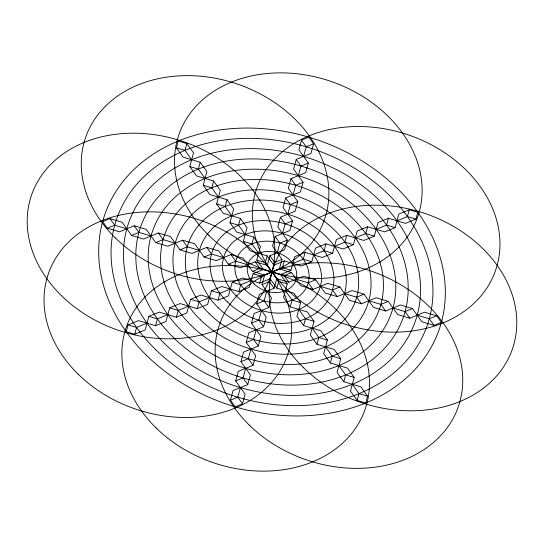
<?xml version="1.0" encoding="UTF-8"?>
<svg xmlns="http://www.w3.org/2000/svg" width="544" height="544" viewBox="0 0 544 544"><rect width="100%" height="100%" fill="white"/><g stroke="black" fill="none" stroke-linecap="round" stroke-linejoin="round"><path stroke-width="0.82" d="M128.037 324.911L126.174 331.718L134.728 334.261L145.146 329.997L148.866 316.377L159.283 312.113L176.392 317.2L186.81 312.936L190.536 299.316L200.947 295.052L218.056 300.138L228.473 295.875L232.2 282.254L242.61 277.984L259.726 283.077L270.137 278.814L276.835 288.164L293.944 293.257L300.635 302.614L296.915 316.234L303.606 325.584L320.715 330.677L327.413 340.034L323.687 353.654L330.385 363.004L347.494 368.098L354.185 377.454L350.465 391.075L357.156 400.425L365.711 402.975L367.574 396.161L360.883 386.804L343.774 381.718L337.076 372.361L340.802 358.741L334.104 349.384L316.996 344.298L310.304 334.941L314.024 321.32L307.333 311.964L290.217 306.877L283.526 297.52L287.246 283.9L280.554 274.543L290.972 270.28L294.692 256.659L305.109 252.396L322.218 257.482L332.636 253.218L336.355 239.598L346.773 235.328L363.882 240.421L374.299 236.157L378.019 222.537L388.436 218.266L405.545 223.36L415.963 219.089L417.826 212.282L409.272 209.739L398.854 214.003L395.134 227.623L384.717 231.887L367.608 226.8L357.19 231.064L353.464 244.684L343.053 248.948L325.944 243.862L315.527 248.125L311.8 261.746L301.39 266.016L284.274 260.923L273.863 265.186L267.165 255.836L250.056 250.743L243.365 241.386L247.085 227.766L240.394 218.416L223.285 213.323L216.587 203.966L220.313 190.346L213.615 180.996L196.506 175.902L189.815 166.546L193.535 152.925L186.844 143.575L178.289 141.025L176.426 147.839L183.117 157.196L200.226 162.282L206.924 171.639L203.198 185.259L209.896 194.616L227.004 199.702L233.696 209.059L229.976 222.68L236.667 232.036L253.783 237.123L260.474 246.48L256.754 260.1L263.446 269.457L253.028 273.72L249.308 287.341L238.891 291.604L221.782 286.518L211.364 290.782L207.645 304.402L197.227 308.672L180.118 303.579L169.701 307.843L165.981 321.463L155.564 325.734L138.455 320.64L128.037 324.911L136.592 327.454L147.009 323.184M134.728 334.261L136.592 327.454M191.672 159.739L184.98 150.382L186.844 143.575M155.564 325.734L157.42 318.92L167.838 314.656M205.061 178.446L198.37 169.096L200.226 162.282M176.392 317.2L178.255 310.393L188.673 306.122M218.45 197.159L211.759 187.802L213.615 180.996M197.227 308.672L199.09 301.859L209.501 297.595M231.839 215.866L225.141 206.516L227.004 199.702M218.056 300.138L219.919 293.325L230.336 289.061M245.222 234.58L238.53 225.223L240.394 218.416M238.891 291.604L240.754 284.798L251.165 280.534M258.611 253.286L251.92 243.936L253.783 237.123M259.726 283.077L261.582 276.264L282.418 267.736L290.972 270.28M287.246 283.9L278.691 281.357L265.309 262.643L267.165 255.836M230.418 400.221L233.05 390.592L247.778 384.56L250.41 374.932L240.944 361.699L243.576 352.07L258.312 346.032L260.943 336.403L251.478 323.17L254.109 313.541L268.838 307.51L271.47 297.881L262.004 284.648L264.636 275.019L252.538 271.415L243.073 258.189L230.969 254.585L216.24 260.624L204.143 257.02L194.677 243.794L182.58 240.19L167.844 246.228L155.747 242.624L146.282 229.398L134.184 225.794L119.456 231.832L107.352 228.228L102.619 221.612L109.983 218.6L122.087 222.197L131.553 235.43L143.65 239.027L158.379 232.995L170.476 236.592L179.948 249.825L192.046 253.422L206.774 247.391L218.872 250.988L228.337 264.221L240.434 267.818L255.17 261.786L267.267 265.384L269.899 255.755L284.628 249.723L287.259 240.088L277.794 226.862L280.425 217.226L295.161 211.194L297.792 201.566L288.32 188.333L290.958 178.704L305.687 172.672L308.319 163.037L298.853 149.811L301.485 140.175L308.849 137.163L313.582 143.779L310.95 153.408L296.222 159.44L293.59 169.068L303.056 182.301L300.424 191.93L285.688 197.968L283.057 207.597L292.522 220.83L289.891 230.459L275.162 236.49L272.53 246.119L281.996 259.352L279.364 268.981L291.462 272.585L300.927 285.811L313.031 289.415L327.76 283.376L339.857 286.98L349.323 300.206L361.42 303.81L376.156 297.772L388.253 301.376L397.718 314.602L409.816 318.206L424.544 312.168L436.648 315.772L441.381 322.388L434.017 325.4L421.913 321.803L412.447 308.57L400.35 304.973L385.621 311.005L373.524 307.408L364.052 294.175L351.954 290.578L337.226 296.609L325.128 293.012L315.663 279.779L303.566 276.182L288.83 282.214L276.733 278.616L274.101 288.245L259.372 294.277L256.741 303.912L266.206 317.138L263.575 326.774L248.839 332.806L246.208 342.434L255.68 355.667L253.042 365.296L238.313 371.328L235.681 380.963L245.147 394.189L242.515 403.825L235.151 406.837L230.418 400.221L237.782 397.208L240.414 387.573M247.778 384.56L243.046 377.944L245.677 368.315M253.042 365.296L248.309 358.68L250.94 349.051M258.312 346.032L253.579 339.422L256.21 329.786M263.575 326.774L258.842 320.158L261.474 310.522M268.838 307.51L264.105 300.893L266.737 291.264M274.101 288.245L269.368 281.629L274.632 262.371L269.899 255.755M277.263 252.736L279.895 243.107L275.162 236.49M282.526 233.478L285.158 223.842L280.425 217.226M287.79 214.214L290.421 204.578L285.688 197.968M293.06 194.949L295.691 185.32L290.958 178.704M298.323 175.685L300.954 166.056L296.222 159.44M303.586 156.427L306.218 146.792L301.485 140.175M276.835 288.164L278.691 281.357M282.418 267.736L284.274 260.923M290.217 306.877L292.08 300.064L285.389 290.714M292.835 263.466L303.246 259.202L305.109 252.396M303.606 325.584L305.47 318.777L298.778 309.42M313.664 254.939L324.081 250.675L325.944 243.862M316.996 344.298L318.859 337.484L312.161 328.134M334.499 246.405L344.91 242.141L346.773 235.328M330.385 363.004L332.241 356.198L325.55 346.841M355.327 237.878L365.745 233.607L367.608 226.8M343.774 381.718L345.63 374.904L338.939 365.554M376.162 229.344L386.58 225.08L388.436 218.266M357.156 400.425L359.02 393.618L352.328 384.261M396.991 220.816L407.408 216.546L409.272 209.739M107.352 228.228L114.723 225.216L126.82 228.813M306.218 146.792L313.582 143.779M131.553 235.43L138.917 232.41L151.014 236.008M300.954 166.056L308.319 163.037M155.747 242.624L163.112 239.612L175.209 243.209M295.691 185.32L303.056 182.301M179.948 249.825L187.313 246.806L199.41 250.403M290.421 204.578L297.792 201.566M204.143 257.02L211.507 254.007L223.604 257.604M285.158 223.842L292.522 220.83M228.337 264.221L235.702 261.202L247.806 264.799M279.895 243.107L287.259 240.088M252.538 271.415L259.903 268.403L284.097 275.597L288.83 282.214M274.632 262.371L281.996 259.352M262.004 284.648L269.368 281.629M284.097 275.597L291.462 272.585M256.741 303.912L264.105 300.893M296.194 279.201L308.298 282.798L315.663 279.779M251.478 323.17L258.842 320.158M320.396 286.396L332.493 289.993L339.857 286.98M246.208 342.434L253.579 339.422M344.59 293.597L356.687 297.194L364.052 294.175M240.944 361.699L248.309 358.68M368.791 300.791L380.888 304.388L388.253 301.376M235.681 380.963L243.046 377.944M392.986 307.992L405.083 311.59L412.447 308.57M417.18 315.187L429.277 318.784L436.648 315.772M176.426 147.839L184.98 150.382M407.408 216.546L415.963 219.089M189.815 166.546L198.37 169.096M386.58 225.08L395.134 227.623M203.198 185.259L211.759 187.802M365.745 233.607L374.299 236.157M216.587 203.966L225.141 206.516M344.91 242.141L353.464 244.684M229.976 222.68L238.53 225.223M324.081 250.675L332.636 253.218M243.365 241.386L251.92 243.936M303.246 259.202L311.8 261.746M256.754 260.1L265.309 262.643M253.028 273.72L261.582 276.264M232.2 282.254L240.754 284.798M292.08 300.064L300.635 302.614M211.364 290.782L219.919 293.325M305.47 318.777L314.024 321.32M190.536 299.316L199.09 301.859M318.859 337.484L327.413 340.034M169.701 307.843L178.255 310.393M332.241 356.198L340.802 358.741M148.866 316.377L157.42 318.92M345.63 374.904L354.185 377.454M359.02 393.618L367.574 396.161M429.277 318.784L434.017 325.4M405.083 311.59L409.816 318.206M380.888 304.388L385.621 311.005M356.687 297.194L361.42 303.81M332.493 289.993L337.226 296.609M308.298 282.798L313.031 289.415M255.17 261.786L259.903 268.403M230.969 254.585L235.702 261.202M206.774 247.391L211.507 254.007M182.58 240.19L187.313 246.806M158.379 232.995L163.112 239.612M134.184 225.794L138.917 232.41M109.983 218.6L114.723 225.216M237.782 397.208L242.515 403.825M156.067 427.904A126.276 99.776 18.7 0 0 364.48 411.08A126.276 99.776 18.7 0 0 216.492 265.955A126.276 99.776 18.7 0 0 156.067 427.904M249.329 425.143A126.276 99.776 18.7 0 0 457.735 408.32A126.276 99.776 18.7 0 0 309.747 263.194A126.276 99.776 18.7 0 0 249.329 425.143M303.375 367.581A126.276 99.776 18.7 0 0 511.782 350.758A126.276 99.776 18.7 0 0 363.793 205.632A126.276 99.776 18.7 0 0 303.375 367.581M286.552 288.932A126.276 99.776 18.7 0 0 494.958 272.116A126.276 99.776 18.7 0 0 346.97 126.983A126.276 99.776 18.7 0 0 286.552 288.932M208.712 235.273A126.276 99.776 18.7 0 0 417.119 218.457A126.276 99.776 18.7 0 0 269.13 73.331A126.276 99.776 18.7 0 0 208.712 235.273M115.45 238.041A126.276 99.776 18.7 0 0 323.864 221.218A126.276 99.776 18.7 0 0 175.875 76.092A126.276 99.776 18.7 0 0 115.45 238.041M61.404 295.603A126.276 99.776 18.7 0 0 269.817 278.78A126.276 99.776 18.7 0 0 121.829 133.654A126.276 99.776 18.7 0 0 61.404 295.603M78.227 374.245A126.276 99.776 18.7 0 0 286.64 357.422A126.276 99.776 18.7 0 0 138.652 212.296A126.276 99.776 18.7 0 0 78.227 374.245M254.075 283.92A25.255 19.958 18.7 0 0 295.759 280.554A25.255 19.958 18.7 0 0 266.166 251.525A25.255 19.958 18.7 0 0 254.075 283.92M245.12 289.877A37.883 29.934 18.7 0 0 307.639 284.832A37.883 29.934 18.7 0 0 263.242 241.291A37.883 29.934 18.7 0 0 245.12 289.877M236.157 295.834A50.51 39.909 18.7 0 0 319.518 289.109A50.51 39.909 18.7 0 0 260.324 231.057A50.51 39.909 18.7 0 0 236.157 295.834M227.195 301.798A63.138 49.892 18.7 0 0 331.398 293.386A63.138 49.892 18.7 0 0 257.407 220.823A63.138 49.892 18.7 0 0 227.195 301.798M218.232 307.754A75.766 59.867 18.7 0 0 343.278 297.663A75.766 59.867 18.7 0 0 254.49 210.582A75.766 59.867 18.7 0 0 218.232 307.754M209.27 313.711A88.393 69.843 18.7 0 0 355.157 301.94A88.393 69.843 18.7 0 0 251.566 200.348A88.393 69.843 18.7 0 0 209.27 313.711M200.314 319.675A101.021 79.825 18.7 0 0 367.037 306.218A101.021 79.825 18.7 0 0 248.649 190.114A101.021 79.825 18.7 0 0 200.314 319.675M191.352 325.632A113.648 89.801 18.7 0 0 378.916 310.495A113.648 89.801 18.7 0 0 245.732 179.88A113.648 89.801 18.7 0 0 191.352 325.632M182.39 331.588A126.276 99.776 18.7 0 0 390.796 314.765A126.276 99.776 18.7 0 0 242.814 169.64A126.276 99.776 18.7 0 0 182.39 331.588M173.427 337.552A138.904 109.759 18.7 0 0 402.682 319.042A138.904 109.759 18.7 0 0 239.89 159.406A138.904 109.759 18.7 0 0 173.427 337.552M164.465 343.509A151.531 119.734 18.7 0 0 414.562 323.32A151.531 119.734 18.7 0 0 236.973 149.172A151.531 119.734 18.7 0 0 164.465 343.509M155.509 349.466A164.159 129.71 18.7 0 0 426.442 327.597A164.159 129.71 18.7 0 0 234.056 138.938A164.159 129.71 18.7 0 0 155.509 349.466M146.547 355.422A176.786 139.692 18.7 0 0 438.321 331.874A176.786 139.692 18.7 0 0 231.139 128.697A176.786 139.692 18.7 0 0 146.547 355.422"/></g></svg>
